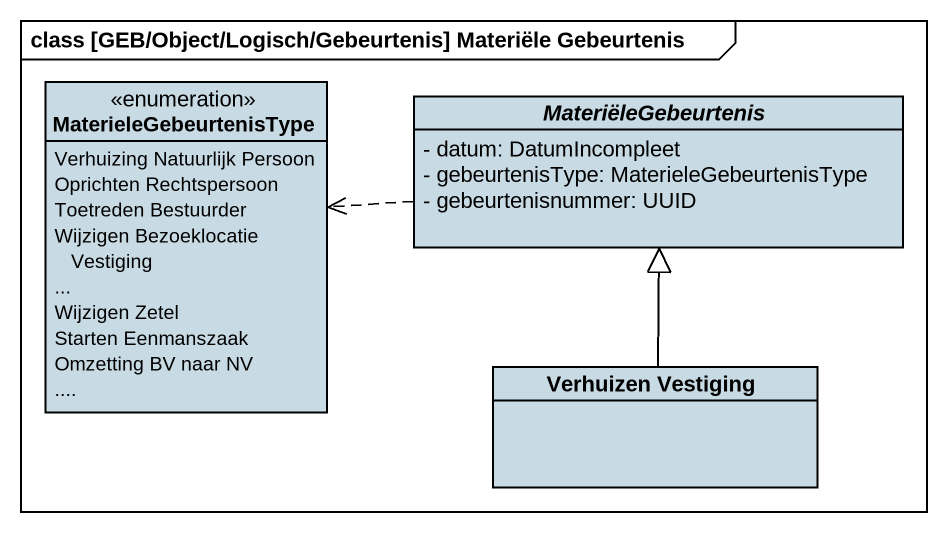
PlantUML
@startuml
mainframe class [GEB/Object/Logisch/Gebeurtenis] Materiële Gebeurtenis
hide circle
hide empty members
skinparam classAttributeIconSize 0
enum MaterieleGebeurtenisType #C8DAE3 {
  Verhuizing Natuurlijk Persoon
  Oprichten Rechtspersoon
  Toetreden Bestuurder
  Wijzigen Bezoeklocatie Vestiging
  ~...
  Wijzigen Zetel
  Starten Eenmanszaak
  Omzetting BV naar NV
  ~....
}
abstract class MateriëleGebeurtenis #C8DAE3 {
  - datum: DatumIncompleet
  - gebeurtenisType: MaterieleGebeurtenisType
  - gebeurtenisnummer: UUID
}
class "Verhuizen Vestiging" as Verhuizen_Vestiging #C8DAE3
MateriëleGebeurtenis .left.> MaterieleGebeurtenisType
Verhuizen_Vestiging -up-|> MateriëleGebeurtenis
@enduml
